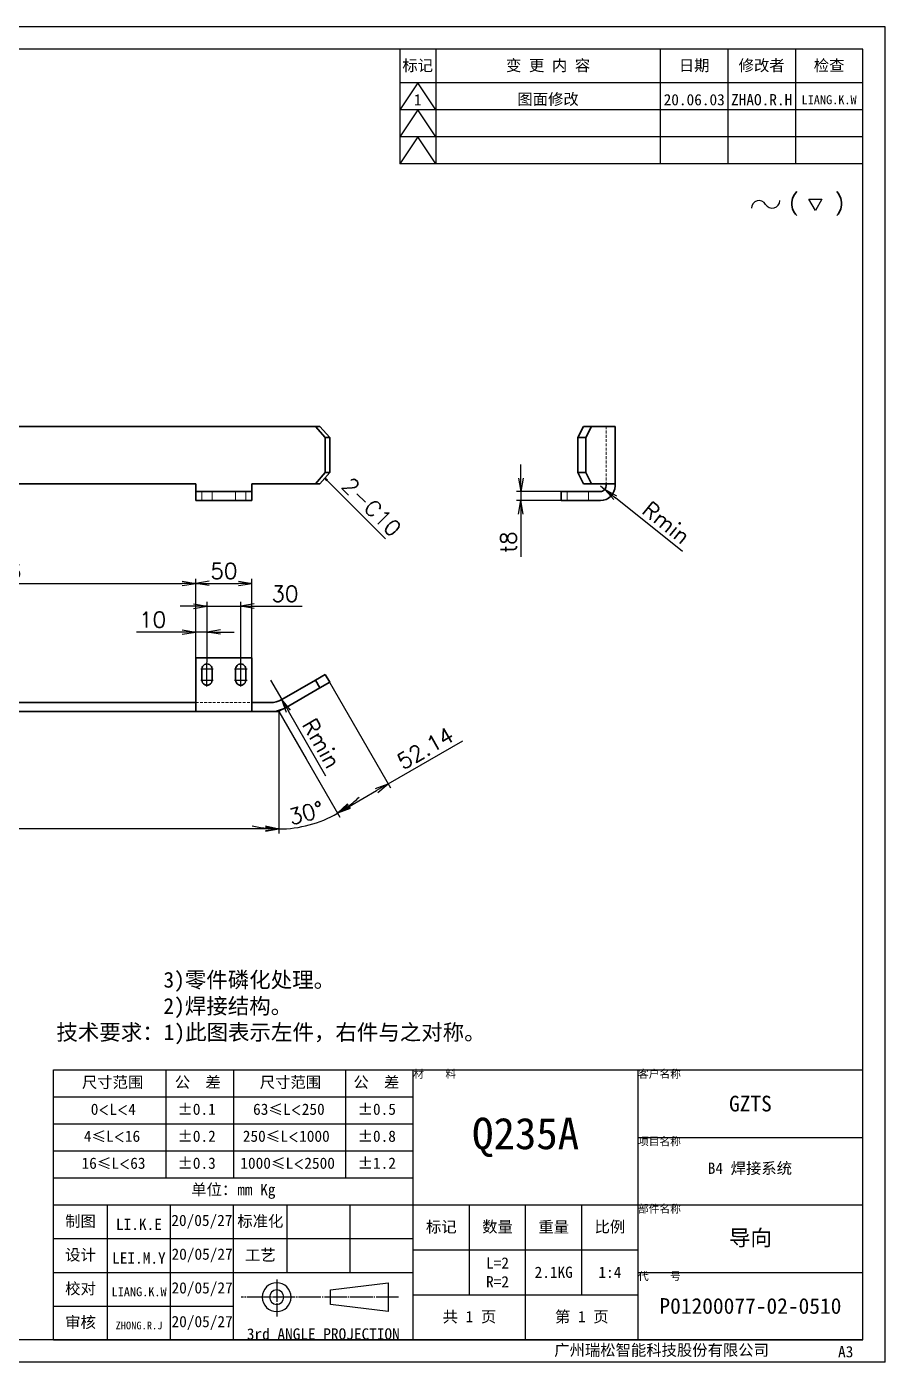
# Model space of a CAD drawing. Extents: x 0 to 18500, y -51 to 3802.
# Drawn here: x 14564 to 15328, y -5 to 1183 of the extents above; entities that cross this region are included whole.
import ezdxf

# ---------------------------------------------------------------- set-up
doc = ezdxf.new("R2010")
doc.units = 0
doc.header["$MEASUREMENT"] = 0
doc.linetypes.add('CENTER-HOKUTO', pattern=[23, 20, -1, 1, -1])
doc.linetypes.add('HIDDEN-HOKUTO', pattern=[3.8, 2.5, -1.3])
doc.layers.get('0').update_dxf_attribs({"linetype": 'CONTINUOUS'})
doc.layers.get('DEFPOINTS').update_dxf_attribs({"linetype": 'CONTINUOUS'})
for name, color, linetype in [('AM_HID', 1, 'HIDDEN-HOKUTO'), ('AM_VIS', 7, 'CONTINUOUS'), ('TITLE_FRAME', 7, 'CONTINUOUS'), ('WORD_DIM', 253, 'CONTINUOUS')]:
    doc.layers.add(name, color=color, linetype=linetype)
doc.layers.add('SOLID LINE', color=7, linetype='CONTINUOUS', lineweight=30)
doc.styles.get("Standard").update_dxf_attribs({"font": 'romans.shx', "bigfont": 'bigfont.shx'})
doc.dimstyles.new('1-4', dxfattribs={"dimscale": 4, "dimtxt": 3.5, "dimasz": 3, "dimexe": 1, "dimexo": 0, "dimgap": 1, "dimtad": 3, "dimdsep": 46, "dimtxsty": 'Standard', "dimblk1": 'OPEN', "dimblk2": 'OPEN', "dimsah": 1, "dimcen": 0, "dimclrd": 256, "dimclre": 256, "dimclrt": 3, "dimadec": 0, "dimazin": 0, "dimtfac": 1, "dimtmove": 0, "dimatfit": 3, "dimldrblk": 'OPEN', "dimfxl": 0, "dimtolj": 1, "dimtzin": 0, "dimarcsym": 0})
doc.dimstyles.get("Standard").update_dxf_attribs({"dimtxt": 3.5, "dimasz": 3, "dimexe": 1, "dimexo": 0, "dimgap": 1, "dimtad": 3, "dimdsep": 46, "dimtxsty": 'Standard', "dimblk1": 'OPEN', "dimblk2": 'OPEN', "dimsah": 1, "dimcen": 0, "dimclrd": 256, "dimclre": 256, "dimclrt": 3, "dimadec": 0, "dimazin": 0, "dimtfac": 1, "dimtmove": 0, "dimatfit": 3, "dimldrblk": 'OPEN', "dimfxl": 0, "dimtolj": 1, "dimtzin": 0, "dimarcsym": 0})

# ---------------------------------------------------------------- blocks, each defined once
blk = doc.blocks.new('_OPEN')
at = {"color": 0}
for p, q in [((-1, 0.167), (0, 0)), ((-1, -0.167), (0, 0)), ((0, 0), (-1, 0))]:
    blk.add_line(p, q, dxfattribs=at)
blk = doc.blocks.new('*D719')
at = {"layer": 'DEFPOINTS', "color": 0, "linetype": 'Continuous'}
for p in [(14833.6, 599.7), (14788.5, 573.6), (14885.8, 509.4)]:
    blk.add_point(p, dxfattribs=at)
at = {"layer": 'WORD_DIM', "linetype": 'Continuous', "lineweight": -2}
for p, q in [((14833.6, 599.7), (14887.8, 505.9)), ((14788.5, 573.6), (14842.6, 479.8)), ((14885.8, 509.4), (14952.2, 547.7)), ((14851, 489.3), (14875.4, 503.4))]:
    blk.add_line(p, q, dxfattribs=at)
at = {"layer": 'WORD_DIM', "linetype": 'Continuous', "lineweight": -2, "xscale": 12, "yscale": 12, "zscale": 12}
for p, rotation in [((14885.8, 509.4), 30.00003523147493), ((14840.6, 483.3), 210.000035231475)]:
    blk.add_blockref('_OPEN', p, dxfattribs=dict(at, rotation=rotation))
at = {"layer": 'WORD_DIM', "color": 3, "linetype": 'Continuous', "insert": (14918.7, 541.1), "char_height": 14, "attachment_point": 5, "rotation": 30}
blk.add_mtext('\\A1;52.14', dxfattribs=at)
blk = doc.blocks.new('*D720')
at = {"layer": 'DEFPOINTS', "color": 0, "linetype": 'Continuous'}
for p in [(14018.5, 573.6), (14788.5, 573.6), (14018.5, 469.3)]:
    blk.add_point(p, dxfattribs=at)
at = {"layer": 'WORD_DIM', "linetype": 'Continuous', "lineweight": -2}
for p, q in [((14018.5, 573.6), (14018.5, 465.3)), ((14788.5, 573.6), (14788.5, 465.3)), ((14776.5, 469.3), (14030.5, 469.3))]:
    blk.add_line(p, q, dxfattribs=at)
at = {"layer": 'WORD_DIM', "linetype": 'Continuous', "lineweight": -2, "xscale": 12, "yscale": 12, "zscale": 12, "rotation": 180}
blk.add_blockref('_OPEN', (14018.5, 469.3), dxfattribs=at)
at = {"layer": 'WORD_DIM', "linetype": 'Continuous', "lineweight": -2, "xscale": 12, "yscale": 12, "zscale": 12}
blk.add_blockref('_OPEN', (14788.5, 469.3), dxfattribs=at)
at = {"layer": 'WORD_DIM', "color": 3, "linetype": 'Continuous', "insert": (14403.5, 480.3), "char_height": 14, "attachment_point": 5}
blk.add_mtext('\\A1;770', dxfattribs=at)
blk = doc.blocks.new('*D721')
at = {"layer": 'DEFPOINTS', "color": 0, "linetype": 'Continuous'}
for p in [(14788.5, 573.6), (14788.5, 573.6), (14812.7, 531.6), (14788.5, 518.9), (14806.6, 470.9)]:
    blk.add_point(p, dxfattribs=at)
at = {"layer": 'WORD_DIM', "linetype": 'Continuous', "lineweight": -2}
for p, q in [((14812.7, 531.6), (14842.6, 479.8)), ((14788.5, 518.9), (14788.5, 465.3))]:
    blk.add_line(p, q, dxfattribs=at)
for start, end in [(306.595, 313.1901), (270, 300), (256.8099, 263.405)]:
    blk.add_arc((14788.5, 573.6), 104.3, start, end, dxfattribs=at)
at = {"layer": 'WORD_DIM', "linetype": 'Continuous', "lineweight": -2, "xscale": 12, "yscale": 12, "zscale": 12}
for p, rotation in [((14840.6, 483.3), 213.2975177469317), ((14788.5, 469.3), 356.7024822530685)]:
    blk.add_blockref('_OPEN', p, dxfattribs=dict(at, rotation=rotation))
at = {"layer": 'WORD_DIM', "color": 3, "linetype": 'Continuous', "insert": (14812.6, 483.5), "char_height": 14, "attachment_point": 5, "rotation": 15}
blk.add_mtext('\\A1;30°', dxfattribs=at)
blk = doc.blocks.new('*D728')
at = {"layer": 'DEFPOINTS', "color": 0, "linetype": 'Continuous'}
for p in [(14714.5, 687.7), (14368.5, 621.6), (14714.5, 621.6)]:
    blk.add_point(p, dxfattribs=at)
at = {"layer": 'WORD_DIM', "linetype": 'Continuous', "lineweight": -2}
for p, q in [((14368.5, 621.6), (14368.5, 691.7)), ((14714.5, 621.6), (14714.5, 691.7)), ((14380.5, 687.7), (14702.5, 687.7))]:
    blk.add_line(p, q, dxfattribs=at)
at = {"layer": 'WORD_DIM', "linetype": 'Continuous', "lineweight": -2, "xscale": 12, "yscale": 12, "zscale": 12, "rotation": 180}
blk.add_blockref('_OPEN', (14368.5, 687.7), dxfattribs=at)
at = {"layer": 'WORD_DIM', "linetype": 'Continuous', "lineweight": -2, "xscale": 12, "yscale": 12, "zscale": 12}
blk.add_blockref('_OPEN', (14714.5, 687.7), dxfattribs=at)
at = {"layer": 'WORD_DIM', "color": 3, "linetype": 'Continuous', "insert": (14541.5, 698.7), "char_height": 14, "attachment_point": 5}
blk.add_mtext('\\A1;346', dxfattribs=at)
blk = doc.blocks.new('*D729')
at = {"layer": 'DEFPOINTS', "color": 0, "linetype": 'Continuous'}
for p in [(14764.5, 687.7), (14714.5, 621.6), (14764.5, 621.6)]:
    blk.add_point(p, dxfattribs=at)
at = {"layer": 'WORD_DIM', "linetype": 'Continuous', "lineweight": -2}
for p, q in [((14714.5, 621.6), (14714.5, 691.7)), ((14764.5, 621.6), (14764.5, 691.7)), ((14726.5, 687.7), (14752.5, 687.7))]:
    blk.add_line(p, q, dxfattribs=at)
at = {"layer": 'WORD_DIM', "linetype": 'Continuous', "lineweight": -2, "xscale": 12, "yscale": 12, "zscale": 12, "rotation": 180}
blk.add_blockref('_OPEN', (14714.5, 687.7), dxfattribs=at)
at = {"layer": 'WORD_DIM', "linetype": 'Continuous', "lineweight": -2, "xscale": 12, "yscale": 12, "zscale": 12}
blk.add_blockref('_OPEN', (14764.5, 687.7), dxfattribs=at)
at = {"layer": 'WORD_DIM', "color": 3, "linetype": 'Continuous', "insert": (14739.5, 698.7), "char_height": 14, "attachment_point": 5}
blk.add_mtext('\\A1;50', dxfattribs=at)
blk = doc.blocks.new('*D734')
at = {"layer": 'DEFPOINTS', "color": 0, "linetype": 'Continuous'}
for p in [(14714.5, 644.4), (14714.5, 621.6), (14724.5, 617.5)]:
    blk.add_point(p, dxfattribs=at)
at = {"layer": 'WORD_DIM', "linetype": 'Continuous', "lineweight": -2}
for p, q in [((14702.5, 644.4), (14661.8, 644.4)), ((14714.5, 621.6), (14714.5, 648.4)), ((14724.5, 644.4), (14714.5, 644.4)), ((14724.5, 617.5), (14724.5, 648.4)), ((14736.5, 644.4), (14748.5, 644.4))]:
    blk.add_line(p, q, dxfattribs=at)
at = {"layer": 'WORD_DIM', "linetype": 'Continuous', "lineweight": -2, "xscale": 12, "yscale": 12, "zscale": 12}
blk.add_blockref('_OPEN', (14714.5, 644.4), dxfattribs=at)
at = {"layer": 'WORD_DIM', "linetype": 'Continuous', "lineweight": -2, "xscale": 12, "yscale": 12, "zscale": 12, "rotation": 180}
blk.add_blockref('_OPEN', (14724.5, 644.4), dxfattribs=at)
at = {"layer": 'WORD_DIM', "color": 3, "linetype": 'Continuous', "insert": (14676.1, 655.4), "char_height": 14, "attachment_point": 5}
blk.add_mtext('\\A1;10', dxfattribs=at)
blk = doc.blocks.new('*D735')
at = {"layer": 'DEFPOINTS', "color": 0, "linetype": 'Continuous'}
for p in [(14754.5, 667.4), (14724.5, 617.5), (14754.5, 617.5)]:
    blk.add_point(p, dxfattribs=at)
at = {"layer": 'WORD_DIM', "linetype": 'Continuous', "lineweight": -2}
for p, q in [((14712.5, 667.4), (14700.5, 667.4)), ((14724.5, 617.5), (14724.5, 671.4)), ((14724.5, 667.4), (14754.5, 667.4)), ((14754.5, 617.5), (14754.5, 671.4)), ((14766.5, 667.4), (14809.1, 667.4))]:
    blk.add_line(p, q, dxfattribs=at)
at = {"layer": 'WORD_DIM', "linetype": 'Continuous', "lineweight": -2, "xscale": 12, "yscale": 12, "zscale": 12}
blk.add_blockref('_OPEN', (14724.5, 667.4), dxfattribs=at)
at = {"layer": 'WORD_DIM', "linetype": 'Continuous', "lineweight": -2, "xscale": 12, "yscale": 12, "zscale": 12, "rotation": 180}
blk.add_blockref('_OPEN', (14754.5, 667.4), dxfattribs=at)
at = {"layer": 'WORD_DIM', "color": 3, "linetype": 'Continuous', "insert": (14793.8, 678.4), "char_height": 14, "attachment_point": 5}
blk.add_mtext('\\A1;30', dxfattribs=at)
blk = doc.blocks.new('*D736')
at = {"layer": 'DEFPOINTS', "color": 0, "linetype": 'Continuous'}
for p in [(15074.5, 774.4), (15078.4, 771.3)]:
    blk.add_point(p, dxfattribs=at)
at = {"layer": 'WORD_DIM', "linetype": 'Continuous', "lineweight": -2}
for p, q in [((15074.5, 774.4), (15078.4, 771.3)), ((15147.6, 716), (15087.8, 763.8))]:
    blk.add_line(p, q, dxfattribs=at)
at = {"layer": 'WORD_DIM', "linetype": 'Continuous', "lineweight": -2, "xscale": 12, "yscale": 12, "zscale": 12, "rotation": 141.3846192446152}
blk.add_blockref('_OPEN', (15078.4, 771.3), dxfattribs=at)
at = {"layer": 'WORD_DIM', "color": 3, "linetype": 'Continuous', "insert": (15133.1, 741.7), "char_height": 14, "attachment_point": 5, "rotation": 321.3846}
blk.add_mtext('\\A1;Rmin', dxfattribs=at)
blk = doc.blocks.new('*D737')
at = {"layer": 'DEFPOINTS', "color": 0, "linetype": 'Continuous'}
for p in [(14781, 601.6), (14791, 584.3)]:
    blk.add_point(p, dxfattribs=at)
at = {"layer": 'WORD_DIM', "linetype": 'Continuous', "lineweight": -2}
for p, q in [((14781, 601.6), (14791, 584.3)), ((14830.3, 516.2), (14797, 573.9))]:
    blk.add_line(p, q, dxfattribs=at)
at = {"layer": 'WORD_DIM', "linetype": 'Continuous', "lineweight": -2, "xscale": 12, "yscale": 12, "zscale": 12, "rotation": 119.999998330422}
blk.add_blockref('_OPEN', (14791, 584.3), dxfattribs=at)
at = {"layer": 'WORD_DIM', "color": 3, "linetype": 'Continuous', "insert": (14826.2, 545.4), "char_height": 14, "attachment_point": 5, "rotation": 300}
blk.add_mtext('\\A1;Rmin', dxfattribs=at)
blk = doc.blocks.new('*D738')
at = {"layer": 'DEFPOINTS', "color": 0, "linetype": 'Continuous'}
for p in [(15003.7, 761.4), (15039.5, 769.4), (15039.5, 761.4)]:
    blk.add_point(p, dxfattribs=at)
at = {"layer": 'WORD_DIM', "linetype": 'Continuous', "lineweight": -2}
for p, q in [((15003.7, 781.4), (15003.7, 793.4)), ((15039.5, 769.4), (14999.7, 769.4)), ((15039.5, 761.4), (14999.7, 761.4)), ((15003.7, 769.4), (15003.7, 761.4)), ((15003.7, 749.4), (15003.7, 711.4))]:
    blk.add_line(p, q, dxfattribs=at)
at = {"layer": 'WORD_DIM', "linetype": 'Continuous', "lineweight": -2, "xscale": 12, "yscale": 12, "zscale": 12}
for p, rotation in [((15003.7, 769.4), 270), ((15003.7, 761.4), 90)]:
    blk.add_blockref('_OPEN', p, dxfattribs=dict(at, rotation=rotation))
at = {"layer": 'WORD_DIM', "color": 3, "linetype": 'Continuous', "insert": (14992.7, 724.4), "char_height": 14, "attachment_point": 5, "rotation": 90}
blk.add_mtext('\\A1;t8', dxfattribs=at)
blk = doc.blocks.new('shiage0')
at = {"layer": 'WORD_DIM', "color": 3, "linetype": 'Continuous'}
for centre, start, end in [((1.69, 0), 30, 180), ((4.61, 1.69), 210, 0)]:
    blk.add_arc(centre, 1.69, start, end, dxfattribs=at)
blk = doc.blocks.new('12')
at = {"layer": 'TITLE_FRAME', "color": 3, "linetype": 'Continuous'}
blk.add_lwpolyline([(20.46, 3.03), (19.01, 5.53), (21.9, 5.53)], close=True, dxfattribs=at)
blk.add_blockref('shiage0', (6.23, 3.56), dxfattribs=at)
blk.add_text('(   )', height=3.5, dxfattribs=at).set_placement((14.64, 3.08))

msp = doc.modelspace()

# ---------------------------------------------------------------- linework, layer by layer
at = {"layer": 'AM_HID', "lineweight": 13}
for p, q in [((15079.53183, 827.37913), (15079.53183, 776.37913)), ((14714.47128, 581.62852), (14764.47128, 581.62852))]:
    msp.add_line(p, q, dxfattribs=at)
at = {"layer": 'AM_HID', "lineweight": 13, "ltscale": 0.2}
for p, q in [((14719.97128, 769.37919), (14719.97128, 761.37919)), ((14728.97128, 769.37919), (14728.97128, 761.37919)), ((14749.97128, 769.37919), (14749.97128, 761.37919)), ((14758.97128, 769.37919), (14758.97128, 761.37919)), ((15045.03183, 761.37919), (15045.03183, 769.37919)), ((15045.03183, 761.37919), (15045.03183, 769.37919)), ((15045.03183, 761.37913), (15045.03183, 769.37913)), ((15045.03183, 761.37913), (15045.03183, 769.37913)), ((15045.03183, 761.37913), (15045.03183, 769.37913)), ((15045.03183, 761.37913), (15045.03183, 769.37913)), ((15064.03183, 761.37919), (15064.03183, 769.37919)), ((15064.03183, 761.37919), (15064.03183, 769.37919)), ((15064.03183, 761.37913), (15064.03183, 769.37913)), ((15064.03183, 761.37913), (15064.03183, 769.37913)), ((15064.03183, 761.37913), (15064.03183, 769.37913)), ((15064.03183, 761.37913), (15064.03183, 769.37913)), ((14820.96933, 601.62852), (14824.96933, 594.7003))]:
    msp.add_line(p, q, dxfattribs=at)
at = {"layer": 'AM_VIS', "linetype": 'Continuous'}
for p, q in [((15307.93366, 1162.86842), (13747.93366, 1162.86842)), ((15307.93366, 14.86842), (15307.93366, 1162.86842)), ((15307.93366, 14.86842), (13747.93366, 14.86842))]:
    msp.add_line(p, q, dxfattribs=at)
at = {"layer": 'AM_VIS', "lineweight": 35}
for p, q in [((14023.47128, 827.37913), (14780.96933, 827.37913)), ((14790.96933, 827.37913), (14820.96933, 827.37913)), ((15087.53183, 827.37913), (15087.53183, 776.37913)), ((14368.47128, 776.37913), (14714.47128, 776.37913)), ((14820.96933, 776.37913), (14790.96933, 776.37913)), ((14764.47128, 769.37919), (14714.47128, 769.37919)), ((14714.47128, 761.37919), (14764.47128, 761.37919)), ((15039.53183, 769.37919), (15074.53183, 769.37919)), ((15039.53183, 761.37919), (15074.53183, 761.37919)), ((14714.47128, 621.62852), (14764.47128, 621.62852)), ((14714.47128, 621.62852), (14714.47128, 586.62852)), ((14764.47128, 621.62852), (14764.47128, 586.62852)), ((14820.96933, 601.62852), (14790.96933, 584.30797)), ((14794.96933, 577.37974), (14824.96933, 594.7003)), ((14368.47128, 581.62852), (14714.47128, 581.62852)), ((14714.47128, 573.62852), (14368.47128, 573.62852)), ((14714.47128, 573.62852), (14764.47128, 573.62852))]:
    msp.add_line(p, q, dxfattribs=at)
at = {"layer": 'AM_VIS', "lineweight": 35, "ltscale": 0.25}
for p, q in [((14780.96933, 827.37913), (14790.96933, 827.37913)), ((14790.96933, 776.37913), (14780.96933, 776.37913)), ((14719.97128, 601.62852), (14719.97128, 611.62852)), ((14728.97128, 611.62852), (14728.97128, 601.62852)), ((14749.97128, 601.62852), (14749.97128, 611.62852)), ((14758.97128, 611.62852), (14758.97128, 601.62852))]:
    msp.add_line(p, q, dxfattribs=at)
at = {"layer": 'AM_VIS', "lineweight": 35, "ltscale": 0.330717}
for p, q in [((14829.62948, 817.37913), (14820.96933, 827.37913)), ((14824.96933, 827.37913), (14833.62948, 817.37913)), ((14829.62948, 786.37913), (14820.96933, 776.37913)), ((14833.62948, 786.37913), (14824.96933, 776.37913))]:
    msp.add_line(p, q, dxfattribs=at)
at = {"layer": 'AM_VIS', "lineweight": 35, "ltscale": 0.1}
for p, q in [((14820.96933, 827.37913), (14824.96933, 827.37913)), ((14829.62948, 817.37913), (14833.62948, 817.37913)), ((14829.62948, 786.37913), (14833.62948, 786.37913)), ((14820.96933, 776.37913), (14824.96933, 776.37913))]:
    msp.add_line(p, q, dxfattribs=at)
at = {"layer": 'AM_VIS', "lineweight": 35, "ltscale": 0.279508}
for p, q in [((15054.53183, 817.37913), (15059.53183, 827.37913)), ((15066.45956, 827.37913), (15061.45956, 817.37913)), ((15054.53183, 786.37913), (15059.53183, 776.37913)), ((15061.45956, 786.37913), (15066.45956, 776.37913))]:
    msp.add_line(p, q, dxfattribs=at)
at = {"layer": 'AM_VIS', "lineweight": 35, "ltscale": 0.173193}
for p, q in [((15059.53183, 827.37913), (15066.45956, 827.37913)), ((15054.53183, 817.37913), (15061.45956, 817.37913)), ((15054.53183, 786.37913), (15061.45956, 786.37913)), ((15059.53183, 776.37913), (15066.45956, 776.37913))]:
    msp.add_line(p, q, dxfattribs=at)
at = {"layer": 'AM_VIS', "lineweight": 35, "ltscale": 0.433008}
for p, q in [((15066.45956, 827.37913), (15083.77988, 827.37913)), ((15083.77988, 776.37913), (15066.45956, 776.37913))]:
    msp.add_line(p, q, dxfattribs=at)
at = {"layer": 'AM_VIS', "lineweight": 35, "ltscale": 0.093799}
for p, q in [((15087.53183, 827.37913), (15083.77988, 827.37913)), ((15087.53183, 776.37913), (15083.77988, 776.37913))]:
    msp.add_line(p, q, dxfattribs=at)
at = {"layer": 'AM_VIS', "lineweight": 35, "ltscale": 0.325}
for p, q in [((14829.62948, 817.37913), (14829.62948, 786.37913)), ((14833.62948, 817.37913), (14833.62948, 786.37913)), ((15054.53183, 817.37913), (15054.53183, 786.37913)), ((15061.45956, 817.37913), (15061.45956, 786.37913))]:
    msp.add_line(p, q, dxfattribs=at)
at = {"layer": 'AM_VIS', "lineweight": 35, "ltscale": 0.05}
for p, q in [((14714.47128, 774.37913), (14714.47128, 776.37913)), ((14764.47128, 776.37913), (14764.47128, 774.37913)), ((15079.53183, 776.37913), (15079.53183, 774.37913)), ((15087.53183, 776.37913), (15087.53183, 774.37913))]:
    msp.add_line(p, q, dxfattribs=at)
at = {"layer": 'AM_VIS', "lineweight": 35, "ltscale": 0.124998}
for p, q in [((14714.47128, 769.37919), (14714.47128, 774.37913)), ((14764.47128, 769.37919), (14764.47128, 774.37913))]:
    msp.add_line(p, q, dxfattribs=at)
at = {"layer": 'AM_VIS', "lineweight": 35, "ltscale": 0.412451}
for p, q in [((14764.47128, 776.37913), (14780.96933, 776.37913)), ((14764.47128, 581.62852), (14780.96933, 581.62852)), ((14780.96933, 573.62852), (14764.47128, 573.62852))]:
    msp.add_line(p, q, dxfattribs=at)
at = {"layer": 'AM_VIS', "lineweight": 35, "ltscale": 0.2}
for p, q in [((14714.47128, 761.37919), (14714.47128, 769.37919)), ((14764.47128, 761.37919), (14764.47128, 769.37919)), ((15039.53183, 761.37919), (15039.53183, 769.37919)), ((14829.62948, 606.62852), (14833.62948, 599.7003)), ((14820.96933, 601.62852), (14824.96933, 594.7003)), ((14714.47128, 573.62852), (14714.47128, 581.62852)), ((14764.47128, 573.62852), (14764.47128, 581.62852))]:
    msp.add_line(p, q, dxfattribs=at)
at = {"layer": 'AM_VIS'}
for p, q in [((14718.84628, 611.62852), (14730.09628, 611.62852)), ((14724.47128, 606.00352), (14724.47128, 617.25352)), ((14724.47128, 596.00352), (14724.47128, 607.25352)), ((14748.84628, 611.62852), (14760.09628, 611.62852)), ((14754.47128, 606.00352), (14754.47128, 617.25352)), ((14754.47128, 596.00352), (14754.47128, 607.25352)), ((14718.84628, 601.62852), (14730.09628, 601.62852)), ((14748.84628, 601.62852), (14760.09628, 601.62852))]:
    msp.add_line(p, q, dxfattribs=at)
at = {"layer": 'AM_VIS', "lineweight": 35, "ltscale": 0.249998}
for p, q in [((14829.62948, 606.62852), (14820.96933, 601.62852)), ((14833.62948, 599.7003), (14824.96933, 594.7003))]:
    msp.add_line(p, q, dxfattribs=at)
at = {"layer": 'AM_VIS', "lineweight": 35, "ltscale": 0.125}
for p, q in [((14714.47128, 586.62852), (14714.47128, 581.62852)), ((14764.47128, 581.62852), (14764.47128, 586.62852))]:
    msp.add_line(p, q, dxfattribs=at)
at = {"layer": 'AM_VIS', "lineweight": 35}
for centre, radius, start, end in [((15074.53183, 774.37913), 5, 269.9999975, 359.99999996), ((15074.53183, 774.37913), 13, 269.9999975, 359.99999996), ((14724.47128, 611.62852), 4.5, 0, 180.00000501), ((14754.47128, 611.62852), 4.5, 0, 180.00000501), ((14724.47128, 601.62852), 4.5, 179.99999499, 0), ((14754.47128, 601.62852), 4.5, 179.99999499, 0), ((14780.96933, 601.62852), 20, 269.9999975, 299.99999833), ((14780.96933, 601.62852), 28, 269.9999975, 299.99999833)]:
    msp.add_arc(centre, radius, start, end, dxfattribs=at)
at = {"layer": 'TITLE_FRAME', "linetype": 'Continuous'}
for p, q in [((14895.93366, 1162.86842), (14895.93366, 1060.86842)), ((14927.93366, 1162.86842), (14927.93366, 1060.86842)), ((15127.93366, 1060.86842), (15127.93366, 1162.86842)), ((15187.93366, 1162.86842), (15187.93366, 1060.86842)), ((15247.93366, 1162.86842), (15247.93366, 1060.86842)), ((15307.93366, 1060.86842), (15307.93366, 1162.86842)), ((15307.93366, 1132.86842), (14895.93366, 1132.86842)), ((14911.93366, 1132.86842), (14895.93366, 1108.86842)), ((14927.93366, 1108.86842), (14911.93366, 1132.86842)), ((15307.93366, 1108.86842), (14895.93366, 1108.86842)), ((14911.93366, 1108.86842), (14895.93366, 1084.86842)), ((15307.93366, 1108.86842), (14895.93366, 1108.86842)), ((14927.93366, 1084.86842), (14911.93366, 1108.86842)), ((15307.93366, 1084.86842), (14895.93366, 1084.86842)), ((14911.93366, 1084.86842), (14895.93366, 1060.86842)), ((14927.93366, 1060.86842), (14911.93366, 1084.86842)), ((15307.93366, 1060.86842), (14895.93366, 1060.86842)), ((14587.93366, 254.86842), (15307.93366, 254.86842)), ((14587.93366, 14.86842), (14587.93366, 254.86842)), ((14687.93366, 254.86842), (14687.93366, 158.86842)), ((14747.93366, 254.86842), (14747.93366, 158.86842)), ((14847.93366, 158.86842), (14847.93366, 254.86842)), ((14907.93366, 14.86842), (14907.93366, 254.86842)), ((15107.93366, 14.86842), (15107.93366, 254.86842)), ((15307.93366, 14.86842), (15307.93366, 254.86842)), ((14587.93366, 230.86842), (14907.93366, 230.86842)), ((14587.93366, 206.86842), (14907.93366, 206.86842)), ((15107.93366, 194.86842), (15307.93366, 194.86842)), ((14587.93366, 182.86842), (14907.93366, 182.86842)), ((14587.93366, 158.86842), (14907.93366, 158.86842)), ((14587.93366, 134.86842), (15307.93366, 134.86842)), ((14635.93366, 14.86842), (14635.93366, 134.86842)), ((14691.93366, 14.86842), (14691.93366, 134.86842)), ((14747.93366, 14.86842), (14747.93366, 134.86842)), ((14795.93366, 74.86842), (14795.93366, 134.86842)), ((14851.93366, 74.86842), (14851.93366, 134.86842)), ((14957.93366, 54.86842), (14957.93366, 134.86842)), ((15007.93366, 14.86842), (15007.93366, 134.86842)), ((15057.93366, 54.86842), (15057.93366, 134.86842)), ((14587.93366, 104.86842), (14907.93366, 104.86842)), ((14907.93366, 94.86842), (15107.93366, 94.86842)), ((14587.93366, 74.86842), (14907.93366, 74.86842)), ((15107.93366, 74.86842), (15307.93366, 74.86842)), ((14907.93366, 54.86842), (15107.93366, 54.86842)), ((14587.93366, 44.86842), (14747.93366, 44.86842)), ((14587.93366, 14.86842), (15307.93366, 14.86842)), ((14587.93366, 14.86842), (15307.93366, 14.86842))]:
    msp.add_line(p, q, dxfattribs=at)
at = {"layer": 'TITLE_FRAME', "color": 2, "linetype": 'CENTER-HOKUTO'}
for p, q in [((14786.47159, 68.54209), (14786.47159, 35.46689)), ((14894.89399, 52.79809), (14754.86199, 52.79809))]:
    msp.add_line(p, q, dxfattribs=at)
at = {"layer": 'TITLE_FRAME', "color": 3, "linetype": 'Continuous'}
for p, q in [((14834.47159, 59.19809), (14885.67159, 65.59809)), ((14885.67159, 65.59809), (14885.67159, 39.99809)), ((14834.47159, 46.39809), (14834.47159, 59.19809)), ((14885.67159, 39.99809), (14834.47159, 46.39809))]:
    msp.add_line(p, q, dxfattribs=at)
for radius in [12.8, 6.4]:
    msp.add_arc((14786.47159, 52.79809), radius, 0, 359.98938268, dxfattribs=at)
at = {"layer": 'WORD_DIM', "linetype": 'Continuous'}
for p, q in [((15327.93366, 1182.86842), (13647.93366, 1182.86842)), ((15327.93366, -5.13158), (15327.93366, 1182.86842)), ((15327.93366, -5.13158), (13647.93366, -5.13158))]:
    msp.add_line(p, q, dxfattribs=at)
at = {"layer": 'WORD_DIM', "color": 3, "linetype": 'Continuous', "ltscale": 5}
for p, q in [((14780.96933, 573.62852), (14788.47191, 573.62852)), ((14794.96933, 577.37981), (14788.47191, 573.62852)), ((14788.47191, 573.62852), (14788.47191, 518.90126)), ((14788.47191, 573.62852), (14812.73799, 531.59844))]:
    msp.add_line(p, q, dxfattribs=at)

# ---------------------------------------------------------------- block references
at = {"layer": 'WORD_DIM', "color": 3, "linetype": 'Continuous', "xscale": 4, "yscale": 4, "zscale": 4}
msp.add_blockref('12', (15183.94196, 1007.20572), dxfattribs=at)

# ---------------------------------------------------------------- texts
at = {"layer": 'SOLID LINE', "ltscale": 0.5}
for s, insert, char_height, width, attachment_point in [('\\pt60;{\\fSimHei|b0|i0|c134|p2;\\C3;标记}', (14911.93366, 1147.86842), 10, 32, 5), ('\\pt60;{\\fSimHei|b0|i0|c134|p2;\\C3;变 更 内 容}', (15027.93366, 1147.86842), 10, 200, 5), ('\\pt60;{\\fSimHei|b0|i0|c134|p2;\\C3;日期}', (15157.93366, 1147.86842), 10, 60, 5), ('\\pt60;{\\fSimHei|b0|i0|c134|p2;\\C3;修改者}', (15217.93366, 1147.86842), 10, 60, 5), ('\\pt60;{\\fSimHei|b0|i0|c134|p2;\\C3;检查}', (15277.93366, 1147.86842), 10, 60, 5), ('\\pt60;{\\fSimHei|b0|i0|c134|p2;\\C3;1}', (14911.93366, 1117.86842), 10, 32, 5), ('\\pt60;{\\fSimHei|b0|i0|c134|p2;\\C3;图面修改}', (15027.93366, 1117.86842), 10, 200, 5), ('\\pt60;{\\fSimHei|b0|i0|c134|p2;\\C3;20.06.03}', (15157.93366, 1117.86842), 10, 60, 5), ('\\pt60;{\\fSimHei|b0|i0|c134|p2;\\C3;ZHAO.R.H}', (15217.93366, 1117.86842), 10, 60, 5), ('\\pt48;{\\fSimHei|b0|i0|c134|p2;\\C3;LIANG.K.W}', (15277.93366, 1117.86842), 8, 60, 5), ('\\pt84;{\\fSimHei|b0|i0|c134|p2;\\C3;          3)零件磷化处理。\\P\\ptz;          2)焊接结构。\\P技术要求：1)此图表示左件，右件与之对称。}', (14590.48761, 309.92345), 14, 573.5460015, 4), ('\\pt60;{\\fSimHei|b0|i0|c134|p2;\\C3;尺寸范围}', (14613.21351, 248.98417), 10, 181.2060754, 1), ('\\pt60;{\\fSimHei|b0|i0|c134|p2;\\C3;公  差}', (14695.82847, 248.98417), 10, 181.2060754, 1), ('\\pt60;{\\fSimHei|b0|i0|c134|p2;\\C3;尺寸范围}', (14771.40332, 248.98417), 10, 181.2060754, 1), ('\\pt60;{\\fSimHei|b0|i0|c134|p2;\\C3;公  差}', (14854.7579, 248.98417), 10, 181.2060754, 1), ('{\\fSimHei|b0|i0|c134|p2;\\C3;材    料}', (14907.93366, 254.86842), 7, 200, 1), ('\\pt42;{\\fSimHei|b0|i0|c134|p2;\\C3;客户名称}', (15107.93366, 254.86842), 7, 200, 1), ('\\pt60;{\\fSimHei|b0|i0|c134|p2;\\C3;%%P0.1}', (14698.26302, 224.98417), 10, 181.2060754, 1), ('\\pt60;{\\fSimHei|b0|i0|c134|p2;\\C3;%%P0.5}', (14858.54432, 224.98417), 10, 181.2060754, 1), ('{\\fSimHei|b0|i0|c134|p2;\\C3;GZTS}', (15207.93366, 224.86842), 14, 200, 5), ('\\pt60;{\\fSimHei|b0|i0|c134|p2;\\C3;0\\Fromans,bigfont|c134;\\H0.9583x;<\\fSimHei|b0|i0|c134|p2;\\H1.044x;L\\Fromans,bigfont|c134;\\H0.9583x;<\\fSimHei|b0|i0|c134|p2;\\H1.044x;4}', (14621.05578, 224.98417), 10, 181.2060754, 1), ('\\pt60;{\\fSimHei|b0|i0|c134|p2;\\C3;63\\H0.9583x;≤\\H1.044x;L\\Fromans,bigfont|c134;\\H0.9579x;<\\fSimHei|b0|i0|c134|p2;\\H1.044x;250}', (14765.46838, 224.98417), 10, 181.2060754, 1), ('\\pt168;{\\fSimHei|b0|i0|c134|p2;\\C3;Q235A}', (15007.93366, 194.86842), 28, 200, 5), ('\\pt60;{\\fSimHei|b0|i0|c134|p2;\\C3;4\\H0.9583x;≤\\H1.043x;L\\Fromans,bigfont|c134;\\H0.9588x;<\\fSimHei|b0|i0|c134|p2;\\H1.043x;16}', (14614.91972, 200.98417), 10, 181.2060754, 1), ('\\pt60;{\\fSimHei|b0|i0|c134|p2;\\C3;%%P0.2}', (14698.26302, 200.98417), 10, 181.2060754, 1), ('\\pt60;{\\fSimHei|b0|i0|c134|p2;\\C3;250\\H0.9583x;≤\\H1.044x;L\\Fromans,bigfont|c134;\\H0.9579x;<\\fSimHei|b0|i0|c134|p2;\\H1.044x;1000}', (14756.33782, 200.98417), 10, 181.2060754, 1), ('\\pt60;{\\fSimHei|b0|i0|c134|p2;\\C3;%%P0.8}', (14858.54432, 200.98417), 10, 181.2060754, 1), ('\\pt42;{\\fSimHei|b0|i0|c134|p2;\\C3;项目名称}', (15107.93366, 194.86842), 7, 200, 1), ('\\pt60;{\\fSimHei|b0|i0|c134|p2;\\C3;16\\H0.9583x;≤\\H1.044x;L\\Fromans,bigfont|c134;\\H0.9579x;<\\fSimHei|b0|i0|c134|p2;\\H1.044x;63}', (14612.85952, 176.98417), 10, 181.2060754, 1), ('\\pt60;{\\fSimHei|b0|i0|c134|p2;\\C3;%%P0.3}', (14698.26302, 176.98417), 10, 181.2060754, 1), ('\\pt60;{\\fSimHei|b0|i0|c134|p2;\\C3;%%P1.2}', (14858.54432, 176.98417), 10, 181.2060754, 1), ('{\\fSimHei|b0|i0|c134|p2;\\C3;B4 焊接系统\\P }', (15207.44909, 158.57466), 10, 200, 5), ('\\pt60;{\\fSimHei|b0|i0|c134|p2;\\C3;单位：mm Kg}', (14747.93366, 146.86842), 10, 320, 5), ('\\pt42;{\\fSimHei|b0|i0|c134|p2;\\C3;部件名称}', (15107.93366, 134.86842), 7, 200, 1), ('\\pt60;{\\fSimHei|b0|i0|c134|p2;\\C3;制图}', (14611.93366, 119.86842), 10, 48, 5), ('{\\fSimHei|b0|i0|c134|p2;\\C3;LI.K.E}', (14663.88529, 117.51812), 10, 56, 5), ('\\pt60;{\\fSimHei|b0|i0|c134|p2;\\C3;20/05/27}', (14719.93366, 119.86842), 10, 56, 5), ('\\pt60;{\\fSimHei|b0|i0|c134|p2;\\C3;标准化}', (14771.93366, 119.86842), 10, 48, 5), ('\\pt60;{\\fSimHei|b0|i0|c134|p2;\\C3;标记}', (14932.93366, 114.86842), 10, 50, 5), ('\\pt60;{\\fSimHei|b0|i0|c134|p2;\\C3;数量}', (14982.93366, 114.86842), 10, 50, 5), ('\\pt60;{\\fSimHei|b0|i0|c134|p2;\\C3;重量}', (15032.93366, 114.86842), 10, 50, 5), ('\\pt60;{\\fSimHei|b0|i0|c134|p2;\\C3;比例}', (15082.93366, 114.86842), 10, 50, 5), ('{\\fSimHei|b0|i0|c134|p2;\\C3;导向}', (15207.93366, 104.86842), 14, 200, 5), ('\\pt60;{\\fSimHei|b0|i0|c134|p2;\\C3;设计}', (14611.93366, 89.86842), 10, 48, 5), ('\\pt60;{\\fSimHei|b0|i0|c134|p2;\\C3;20/05/27}', (14720.1362, 89.86842), 10, 55.5949143, 5), ('\\pt60;{\\fSimHei|b0|i0|c134|p2;\\C3;工艺}', (14771.93366, 89.86842), 10, 48, 5), ('{\\fSimHei|b0|i0|c134|p2;\\C3;LEI.M.Y}', (14663.88529, 87.51812), 10, 56, 5), ('\\pt60;{\\fSimHei|b0|i0|c134|p2;\\C3;L=2\\PR=2}', (14982.93366, 74.86842), 10, 50, 5), ('\\pt60;{\\fSimHei|b0|i0|c134|p2;\\C3;2.1KG}', (15032.93366, 74.86842), 10, 50, 5), ('\\pt60;{\\fSimHei|b0|i0|c134|p2;\\C3;1:4}', (15082.93366, 74.86842), 10, 50, 5), ('\\pt42;{\\fSimHei|b0|i0|c134|p2;\\C3;代    号}', (15107.93366, 74.86842), 7, 200, 1), ('\\pt60;{\\fSimHei|b0|i0|c134|p2;\\C3;校对}', (14611.93366, 59.86842), 10, 48, 5), ('{\\fSimHei|b0|i0|c134|p2;\\C3;LIANG.K.W}', (14664.06905, 57.56302), 8, 44.8, 5), ('\\pt60;{\\fSimHei|b0|i0|c134|p2;\\C3;20/05/27}', (14720.1362, 59.86842), 10, 55.5949143, 5), ('{\\fSimHei|b0|i0|c134|p2;\\C3;P01200077-02-0510}', (15207.93366, 44.86842), 14, 200, 5), ('\\pt60;{\\fSimHei|b0|i0|c134|p2;\\C3;审核}', (14611.93366, 29.86842), 10, 48, 5), ('\\pt60;{\\fSimHei|b0|i0|c134|p2;\\C3;20/05/27}', (14720.1362, 29.86842), 10, 55.5949143, 5), ('\\pt60;{\\fSimHei|b0|i0|c134|p2;\\C3;共 1 页}', (14957.93366, 34.86842), 10, 100, 5), ('\\pt60;{\\fSimHei|b0|i0|c134|p2;\\C3;第 1 页}', (15057.93366, 34.86842), 10, 100, 5), ('{\\fSimHei|b0|i0|c134|p2;\\C3;ZHONG.R.J}', (14663.97675, 27.5644), 6.8, 38.08, 5), ('{\\fSimHei|b0|i0|c134|p2;\\C3;3rd ANGLE PROJECTION}', (14827.93366, 14.86842), 10, 160, 8), ('\\pt60;{\\fSimHei|b0|i0|c134|p2;\\C3;广州瑞松智能科技股份有限公司}', (15033.40811, 10.72651), 10, 314.2472326, 1), ('\\pt60;{\\fSimHei|b0|i0|c134|p2;\\C3;A3}', (15285.88914, 9.2788), 10, 314.2472326, 1)]:
    msp.add_mtext(s, dxfattribs=dict(at, insert=insert, char_height=char_height, width=width, attachment_point=attachment_point))
at = {"layer": 'SOLID LINE', "ltscale": 0.5, "insert": (14754.14303, 176.98417), "char_height": 10, "width": 181.2060754, "attachment_point": 1, "line_spacing_factor": 0.72}
msp.add_mtext('\\pt60;{\\fSimHei|b0|i0|c134|p2;\\C3;1000\\H0.9583x;≤\\H1.044x;L\\Fromans,bigfont|c134;\\H0.9579x;<\\fSimHei|b0|i0|c134|p2;\\H1.044x;2500}', dxfattribs=at)
at = {"layer": 'WORD_DIM', "color": 3, "linetype": 'Continuous', "ltscale": 5}
msp.add_text('2-C10', height=14, rotation=315, dxfattribs=at).set_placement((14843.29941, 773.37913))

# ---------------------------------------------------------------- dimensions: what is measured, and where the dimension line sits
at = {"layer": 'WORD_DIM', "linetype": 'Continuous'}
dim = msp.add_linear_dim(base=(15003.70551, 761.37919), p1=(15039.53183, 769.37919), p2=(15039.53183, 761.37919), angle=90, text='t<>', dimstyle='1-4', dxfattribs=at)
dim.commit()
dim.dimension.update_dxf_attribs({"geometry": '*D738', "text_midpoint": (14992.70551, 724.37919)})
dim = msp.add_radius_dim(center=(15074.53183, 774.37913), mpoint=(15078.43859, 771.25869), text='Rmin', dimstyle='1-4', dxfattribs=at)
dim.commit()
dim.dimension.update_dxf_attribs({"geometry": '*D736', "text_midpoint": (15126.23758, 733.08024), "dimtype": 164})
for base, p1, p2, picture, middle in [((14714.47128, 687.71176), (14368.47128, 621.62852), (14714.47128, 621.62852), '*D728', (14541.47128, 698.71176)), ((14764.47128, 687.71176), (14714.47128, 621.62852), (14764.47128, 621.62852), '*D729', (14739.47128, 698.71176)), ((14754.47128, 667.41338), (14724.47128, 617.4785), (14754.47128, 617.4785), '*D735', (14793.80461, 678.41338)), ((14714.47128, 644.44594), (14724.47128, 617.4785), (14714.47128, 621.62852), '*D734', (14676.13795, 655.44594))]:
    dim = msp.add_linear_dim(base=base, p1=p1, p2=p2, dimstyle='1-4', dxfattribs=at)
    dim.commit()
    dim.dimension.update_dxf_attribs({"geometry": picture, "text_midpoint": middle})
dim = msp.add_radius_dim(center=(14780.96933, 601.62852), mpoint=(14790.96933, 584.30801), text='Rmin', dimstyle='1-4', dxfattribs=at)
dim.commit()
dim.dimension.update_dxf_attribs({"geometry": '*D737', "text_midpoint": (14826.16227, 545.35204)})
for p2, distance, picture, middle in [((14833.62948, 599.7003), -104.30951, '*D719', (14918.67807, 541.05861)), ((14018.47128, 573.62852), 104.31014, '*D720', (14403.47159, 480.31838))]:
    dim = msp.add_aligned_dim(p1=(14788.47191, 573.62852), p2=p2, distance=distance, dimstyle='1-4', dxfattribs=at)
    dim.commit()
    dim.dimension.update_dxf_attribs({"geometry": picture, "text_midpoint": middle})
dim = msp.add_angular_dim_2l(base=(14806.58517, 470.90309), line1=((14788.47191, 573.62852), (14788.47191, 518.90126)), line2=((14788.47191, 573.62852), (14812.73799, 531.59844)), dimstyle='1-4', dxfattribs=at)
dim.commit()
dim.dimension.update_dxf_attribs({"geometry": '*D721', "text_midpoint": (14812.62235, 483.49785)})

# ---------------------------------------------------------------- leaders
msp.add_leader([(14829.29941, 781.37913), (14883.3809, 727.29764)], dimstyle='Standard', dxfattribs=at)

doc.saveas('drawing.dxf')
